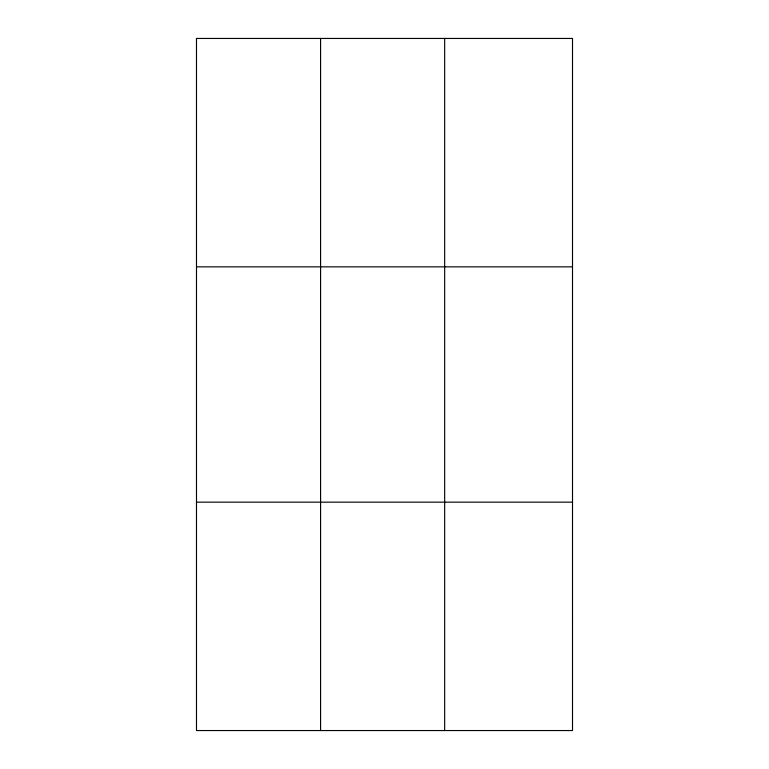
<?xml version="1.0" encoding="UTF-8"?>
<svg xmlns="http://www.w3.org/2000/svg" width="769" height="769" viewBox="0 0 769 769"><rect width="100%" height="100%" fill="white"/><g stroke="black" fill="none" stroke-linecap="round" stroke-linejoin="round"><path stroke-width="1.15" d="M320.577 730.55L320.577 38.45M444.665 730.55L444.665 38.45M196.489 266.843L572.511 266.843M196.489 502.157L572.511 502.157M572.511 616.354L572.511 730.55L196.489 730.55L196.489 38.45L572.511 38.45L572.511 616.354"/></g></svg>
